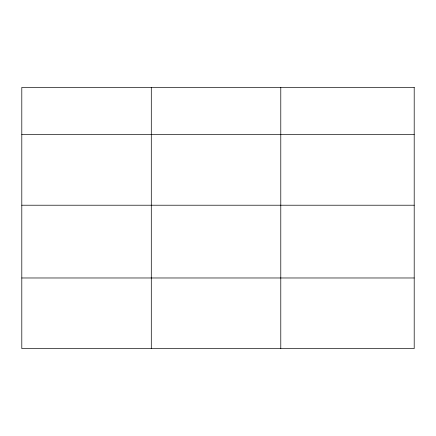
<?xml version="1.0" encoding="UTF-8"?>
<svg xmlns="http://www.w3.org/2000/svg" width="436" height="436" viewBox="0 0 436 436"><rect width="100%" height="100%" fill="white"/><g stroke="black" fill="none" stroke-linecap="round" stroke-linejoin="round"><path stroke-width="0.65" d="M21.8 134.588L414.2 134.588M21.8 205.214L414.2 205.214M21.8 277.977L414.2 277.977M280.784 87.396L280.784 348.604M151.292 87.396L151.292 348.604M414.2 87.396L21.8 87.396L21.8 348.604L414.2 348.604L414.2 87.396"/></g></svg>
